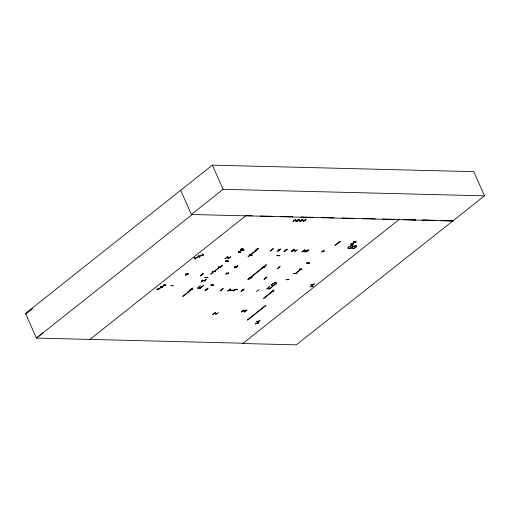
<?xml version="1.0" encoding="UTF-8"?>
<svg xmlns="http://www.w3.org/2000/svg" width="510" height="510" viewBox="0 0 510 510"><rect width="100%" height="100%" fill="white"/><g stroke="black" fill="none" stroke-linecap="round" stroke-linejoin="round"><path stroke-width="0.76" d="M255.217 323.805L259.035 322.753L255.185 323.901M309.78 286.983L313.548 286.053M242.754 310.998L245.514 311.055M294.391 220.397L297.151 220.454M298.057 220.562L300.792 220.632M292.887 250.435L293.441 250.238L293.53 250.69M296.004 250.748L293.218 250.684L293.008 250.091M300.422 220.358L300.945 220.53L298.242 220.447M304.291 220.53L304.132 220.173M303.393 250.952L306.127 251.022M186.73 274.476L186.813 274.386M201.584 274.845L201.673 274.75M206.378 289.699L206.429 289.61M216.948 313.612L214.232 313.516M227.077 273.449L226.822 273.57M241.498 249.167L241.797 249.715L243.965 250.231L241.797 249.715M242.683 290.279L243.06 290.184M256.587 249.199L257.053 249.543M250.882 277.842L250.435 278.046M263.625 267.355L263.778 267.24M265.493 278.205L265.308 278.307M307.524 250.818L307.906 250.716M322.664 251.188L323.034 251.092M257.072 323.302L257.971 321.434M258.181 321.37L257.206 323.263M311.616 286.467L312.541 284.625M312.471 284.758L312.751 284.548L311.769 286.461M207.87 277.51L205.045 277.497L207.819 277.574M218.216 267.017L221.028 267.106L218.248 267.03M299.402 269.031L302.181 269.108L299.344 269.089M334.764 245.335L339.8 241.345M335.529 245.367L340.725 241.37M256.192 321.835L260.049 320.733L256.237 321.765M310.8 284.962L314.6 283.911L310.756 285.033M245.641 310.979L242.9 310.902M301.856 220.135L301.939 220.569L301.659 220.116M301.729 220.486C303.52 221.455 304.719 219.651 304.202 220.549M306.274 250.907L303.577 250.837M170.703 285.606L173.534 285.842M192.678 289.444L189.803 289.47M212.071 273.169L212.166 273.073M213.671 285.166L210.898 285.084M211.012 284.982L213.779 285.045L210.898 285.115M229.162 257.83L226.395 257.748M228.314 261.171L225.547 261.088M242.072 249.422L241.88 249.058M234.409 266.902L237.335 266.889L234.53 266.787M236.226 266.787L235.818 266.87L236.315 266.609M256.575 249.874L256.67 249.779M237.226 289.693L234.46 289.61L237.233 289.718M237.335 289.603L234.46 289.635M250.487 277.931L250.773 277.88M271.728 249.817L271.537 249.798M262.14 267.406L264.862 267.457M272.824 290.936L272.646 291.031M273.857 291.471L271.141 291.382M308.04 250.812L308.391 250.735M306.829 263.032L309.647 263.109L306.835 262.994M198.976 256.587C189.248 261.962 200.621 254.541 198.626 256.74M203.101 254.745L199.308 256.492L199.085 256.116M201.067 282.106L202.247 279.964M205.09 280.353C204.625 279.824 205.422 280.188 205.256 279.837M204.88 281.188L206.263 279.168L204.841 281.169M172.138 285.81L172.552 285.581L172.24 285.817M227.23 273.36L226.861 273.417M287.328 279.729L287.104 279.92M308.257 263.02L308.524 262.822M323.053 251.392L322.836 251.564M350.561 244.156L353.347 244.22M353.098 243.206L353.373 243.194M279.199 249.779L279.097 250.212M156.946 289.011L158.967 289.661L156.991 289.023M160.408 286.875L162.352 287.5M162.537 287.385L160.561 286.748M158.776 289.763L156.806 289.106M238.412 251.812L240.395 252.444L238.368 251.8M240.204 252.552L238.234 251.895M198.435 256.415L198.632 256.81M199.314 256.422L203.056 254.764M353.621 243.028L353.424 242.977M194.763 257.748L195.534 259.023L194.712 257.709M199.595 257.11L198.658 255.912M161.377 287.289L158.049 289.342M164.411 284.867L164.583 285.205M164.991 285.045L161.632 287.111M239.796 251.934C238.042 252.673 244.048 249.25 242.448 250.276M227.077 260.999L227.409 260.833M241.447 249.212L241.657 249.543M250.71 255.191L250.378 255.363M235.996 289.508L236.232 289.336M277.995 255.44L277.791 255.593C278.549 256.779 278.026 254.592 278.135 255.79M25.812 314.109L32.576 308.709M43.203 332.686L36.439 338.085L25.5 313.401L212.377 165.144L473.784 171.653L484.5 195.834L452.791 220.989L191.377 214.474L180.667 190.3M229.334 290.298L234.198 290.171L229.009 290.286M296.029 273.143L300.575 269.51L295.736 273.513M242.805 343.523L243.168 343.23L36.439 338.085L192.194 214.506M191.377 214.474L223.087 189.318L484.5 195.834M89.588 339.705L246.336 215.347M214.506 271.435L214.812 271.212M219.498 267.495L219.753 267.272M257.167 249.333L247.981 256.619L248.523 256.632L257.709 249.345L257.034 249.033M293.02 221.41L295.819 219.255L293.065 221.436M296.68 221.576L299.485 219.415L296.731 221.601M299.542 221.646L302.296 219.459M303.016 219.402L300.301 221.62M305.853 219.472L303.118 221.665M266.061 264.888L247.694 279.461L248.236 279.474L266.602 264.9L265.927 264.588M294.557 249.352L291.733 251.73L294.493 249.524M297.585 249.626L294.678 251.806M302.028 251.959L304.668 249.798M304.852 252.01L307.759 249.868L305.005 252.055M241.389 312.005L244.182 309.851L241.428 312.037M244.347 312.088L247.12 309.921L244.245 312.082M300.613 269.548L300.932 269.293M353.353 241.976L356.292 241.918L353.29 241.823M351.683 244.188L354.558 241.976M355.036 241.995L352.078 244.048M352.302 244.201L355.056 242.008M353.385 244.226L350.536 244.009M399.183 219.453L242.766 343.523L296.323 344.856L452.791 220.989M270.389 251.073L273.233 248.893M220.192 290.904L223.029 288.717M277.006 251.239L279.85 249.058M278.995 249.951L279.263 250.206L279.078 249.766M277.912 251.213L280.685 249.046M227.785 291.07L230.565 288.902L227.715 291.044M280.755 249.058L277.924 251.264M283.738 251.411L286.48 249.192M233.465 291.235L236.277 289.023M287.296 249.192L284.542 251.43L287.366 249.218M294.041 249.409L291.197 251.596L293.951 249.358M243.818 289.215L241 291.42L243.748 289.189M185.583 274.017L188.483 274.036L185.71 273.953M185.308 275.483L188.12 273.334L185.347 275.521M203.05 273.672L200.264 275.84L203.037 273.704M203.171 273.685L200.417 275.885M227.83 256.619L224.904 258.799L227.677 256.613M227.849 258.863L230.749 256.696L227.976 258.882M204.841 277.516L207.487 277.689M225.541 261.126L228.467 261.088M243.053 248.338L240.165 250.55L242.938 248.37M192.856 288.169L189.969 290.381L192.805 287.997M205.766 277.918L206.002 277.727M213.352 271.989L210.573 274.202L213.346 272.015M249.345 255.045L252.24 255.064L249.473 254.981M258.143 248.37L255.255 250.582L258.092 248.204M255.236 250.882L258.162 248.746M258.162 248.74L255.261 250.907M225.796 274.571L228.55 272.372M212.415 285.013L212.555 284.994M237.711 265.729L234.791 267.916L237.564 265.729M228.569 273.373L225.93 273.156M221.295 289.642L221.251 289.648M222.908 288.571L220.122 290.738M220.275 290.783L223.036 288.59M277.045 255.587L279.811 255.669L277.019 255.567M264.913 266.175L262.134 268.387L264.907 266.201M249.103 278.932L251.915 276.783L249.141 278.964M276.917 255.65L279.786 255.65M249.275 277.606L252.291 277.772L249.307 277.612M294.283 249.269L291.548 251.487M294.232 249.103L291.503 251.436M241.192 291.286L244.118 289.132L241.345 291.318M292.912 250.461L293.263 250.359M242.715 290.286L242.868 290.164M215.481 312.439L212.594 314.651L215.367 312.464M218.42 312.534L215.545 314.715M277.338 268.744L280.13 266.577L277.344 268.751M266.959 277.134L264.059 279.34L266.832 277.153M309.264 249.651L306.676 251.863M259.176 289.489L256.479 291.695M286.046 279.556L288.654 279.697M321.593 252.24L324.392 250.027M271.39 292.064L274.189 289.858M324.551 251.283L321.657 251.271M225.701 261.12L228.48 261.197L225.624 261.139M215.277 271.664L212.498 271.549M306.88 263.141L309.576 263.236M309.583 263.275L306.803 263.16M296.457 273.691L293.588 273.411M289.004 279.601L286.225 279.518L289.049 279.499M201.718 281.176L205.46 280.188M157.979 289.298L161.275 287.251M161.848 286.531L161.957 286.932L161.453 286.69L161.721 287.079M164.94 285.001L164.858 284.669M205.377 280.283L201.781 281.163M163.99 284.695L165.967 285.326M164.889 285.026L161.593 287.073L161.402 286.741M198.925 256.677L198.728 256.262M279.231 250.219L278.951 249.849M301.646 220.122L301.894 220.581M304.368 220.639L301.627 220.581L301.518 220.224M296.074 250.665L293.346 250.608L293.103 249.989M226.491 257.671L229.213 257.741M221.308 266.411L221.257 266.5M256.842 249.46L256.963 249.09M257.601 290.636L257.652 290.547M216.852 313.688L214.13 313.612M198.645 255.924L199.639 257.123L198.868 255.848M202.75 254.025L203.694 255.249L202.923 253.974M300.505 220.18L300.702 220.524M199.353 256.479L199.155 256.065L199.582 256.058M353.385 241.925L356.076 241.893M240.459 249.25L243.225 249.333M225.815 273.239L228.582 273.322M241.81 249.664L241.542 249.033M243.793 250.302L241.797 249.651M164.003 284.644L165.98 285.275M160.554 286.805L162.511 287.43M294.563 220.294L297.247 220.377M241.88 249.53L241.721 248.995M245.967 215.634L252.316 215.794M260.259 215.991L272.958 216.31M280.105 216.489L292.804 216.801M300.747 216.999L313.446 217.317M321.389 217.515L334.088 217.834M342.025 218.031L354.731 218.344M362.667 218.541L375.373 218.86M382.513 219.039L395.218 219.357M415.714 219.867L403.123 219.549L415.675 219.899M423.581 220.059L436.178 220.377M444.044 220.569L452.701 220.785M302.902 219.427L300.262 221.569M304.782 249.772L302.067 251.991M233.994 290.413L234.319 290.419M421.955 220.065L436.088 220.447M440.799 220.575L453.511 220.913M293.677 273.57L296.533 273.628M212.485 271.53L215.354 271.607M278.135 255.421L278.294 255.797M249.447 254.962L252.087 255.121M264.907 267.489L262.095 267.374M207.825 288.226L205.052 290.413L207.94 288.195M205.065 290.732L207.959 288.571L205.186 290.751M293.218 250.697L292.963 250.098M266.838 277.121L264.205 279.333M237.59 265.704L234.817 267.89M241.74 249.517L241.625 248.988M194.552 257.811L195.324 259.125M354.526 241.855L351.772 244.035M301.506 220.212L301.665 220.588M212.377 165.144L223.087 189.318M164.692 284.682L164.959 285.071M219.153 267.482L214.602 271.116L219.153 267.482M191.773 289.081L182.586 296.367L183.128 296.38L192.315 289.094L191.773 289.081M200.302 285.9L197.236 288.328L200.13 288.175C198.371 289.884 208.539 281.494 200.411 287.952L198.014 287.895L200.302 285.9M298.637 219.3L295.851 221.506L298.637 219.3M305.974 219.478L303.087 221.691L305.994 219.498M269.656 286.556L266.59 288.991L269.484 288.838C267.724 290.541 277.893 282.151 269.764 288.615L267.367 288.558L269.656 286.556M272.608 291.095L263.428 298.382L263.97 298.395L273.15 291.108L272.608 291.095M265.525 305.452L247.159 320.025L247.701 320.038L266.067 305.464L265.525 305.452M222.494 265.327L219.721 267.54L222.494 265.353M273.092 248.727L270.319 250.907L273.105 248.74M352.984 248.523A2.646 0.924 -23.9 0 0 356.643 246.26A2.646 0.924 -23.9 0 0 352.958 246.802A2.646 0.924 -23.9 0 0 352.984 248.523M352.945 248.44A2.646 0.924 -23.9 0 0 356.605 246.171A2.646 0.924 -23.9 0 0 352.92 246.712A2.646 0.924 -23.9 0 0 352.945 248.44M349.229 248.434A2.646 0.924 -23.9 0 0 352.888 246.164A2.646 0.924 -23.9 0 0 349.203 246.706A2.646 0.924 -23.9 0 0 349.229 248.434M349.191 248.344A2.646 0.924 -23.9 0 0 352.85 246.075A2.646 0.924 -23.9 0 0 349.165 246.617A2.646 0.924 -23.9 0 0 349.191 248.344M272.824 285.472A2.646 0.924 -23.9 0 0 276.484 283.209A2.646 0.924 -23.9 0 0 272.799 283.751A2.646 0.924 -23.9 0 0 272.824 285.472M272.786 285.383A2.646 0.924 -23.9 0 0 276.445 283.12A2.646 0.924 -23.9 0 0 272.761 283.662A2.646 0.924 -23.9 0 0 272.786 285.383"/></g></svg>
